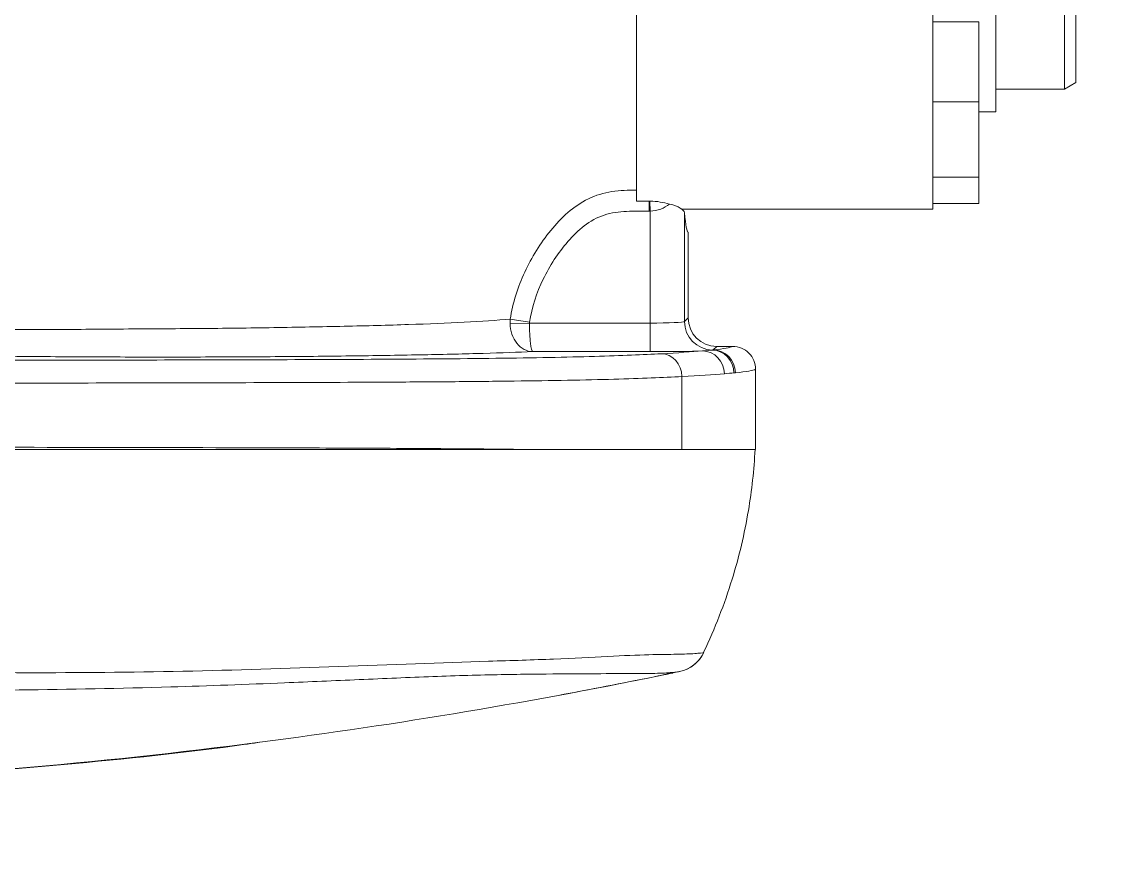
# Model space of a CAD drawing. Header units: millimetres. Extents: x 0 to 594, y 0 to 532.
# Drawn here: x 474.404 to 479.149, y 277.866 to 281.54 of the extents above; entities that cross this region are included whole.
import ezdxf

# ---------------------------------------------------------------- set-up
doc = ezdxf.new("R2010")
doc.units = ezdxf.units.MM
for name, color, linetype, true_color in [('13', 7, 'Continuous', 0xffffff), ('201', 7, 'Continuous', 0xffffff), ('4', 7, 'Continuous', 0xffffff)]:
    doc.layers.add(name, color=color, linetype=linetype, true_color=true_color)

# ---------------------------------------------------------------- blocks, each defined once
blk = doc.blocks.new('_U13')
at = {"layer": '201', "color": 250, "lineweight": 13}
blk.add_arc((430.61169, 282.820884), 53.921515, 175, 359.999943, dxfattribs=at)

msp = doc.modelspace()

# ---------------------------------------------------------------- linework, layer by layer
at = {"layer": '13', "color": 250, "linetype": 'Continuous', "lineweight": 18}
msp.add_circle((430.61169, 282.82088), 80.5978, dxfattribs=at)
at = {"layer": '4', "color": 250, "linetype": 'Continuous', "lineweight": 18}
for p, q in [((478.66169, 284.49588), (478.66169, 281.14588)), ((479.01169, 284.36702), (479.01169, 281.27475)), ((478.38669, 280.72088), (478.38669, 282.82088)), ((478.96169, 281.24588), (478.96169, 282.82088)), ((478.58669, 281.5404), (478.38669, 281.5404)), ((478.58669, 281.1904), (478.58669, 281.5404)), ((478.96169, 281.24588), (479.01169, 281.27475)), ((478.66169, 281.24588), (478.96169, 281.24588)), ((478.38669, 281.1904), (478.58669, 281.1904)), ((478.58669, 280.86047), (478.58669, 281.1904)), ((478.58669, 281.14588), (478.66169, 281.14588)), ((478.38669, 280.86047), (478.58669, 280.86047)), ((478.58669, 280.74588), (478.58669, 280.86047)), ((477.09169, 280.80427), (477.09169, 280.75646)), ((478.38669, 280.74588), (478.58669, 280.74588)), ((477.29009, 280.72088), (478.38669, 280.72088)), ((477.31669, 280.62088), (477.31669, 280.24584)), ((477.44165, 280.12088), (477.51169, 280.12088)), ((477.15093, 280.09806), (476.63716, 280.09806)), ((477.61169, 279.67088), (477.61169, 280.02099)), ((477.61169, 279.67088), (477.49537, 279.67088))]:
    msp.add_line(p, q, dxfattribs=at)
at = {"layer": '4', "color": 250, "linetype": 'Continuous', "lineweight": 13}
for p, q in [((477.14692, 280.75646), (477.14692, 280.71211)), ((477.15016, 280.75646), (477.15093, 280.71214)), ((477.15093, 280.22301), (477.15093, 280.71214)), ((477.30088, 280.7054), (477.30088, 280.23003)), ((476.62334, 280.22301), (476.53846, 280.22178)), ((476.53931, 280.24013), (476.6236, 280.22669)), ((476.62334, 280.22301), (477.15093, 280.22301)), ((477.15093, 280.09806), (477.15093, 280.22301)), ((477.30088, 280.23003), (477.31669, 280.24584)), ((477.44165, 280.12088), (477.42649, 280.10573)), ((477.28947, 279.67088), (477.28947, 279.98926))]:
    msp.add_line(p, q, dxfattribs=at)
at = {"layer": '4', "color": 250, "linetype": 'Continuous', "lineweight": 18}
for centre, major_axis, ratio, start_param, end_param in [((477.31669, 282.82088), (0, 2.2), 0.026186, 2.8635104, 3.1415927), ((477.44173, 280.24593), (0.08845, 0.08845), 0.999315, 2.3565371, 3.9266482), ((477.24914, 278.84636), (0.05832, -0.1382), 0.99997, 6.0887843, 7.0155898), ((477.24915, 278.84636), (0.02427, 0.14802), 0.999991, 3.6531896, 4.4358723)]:
    msp.add_ellipse(centre, major_axis=major_axis, ratio=ratio, start_param=start_param, end_param=end_param, dxfattribs=at)
at = {"layer": '4', "color": 250, "linetype": 'Continuous', "lineweight": 13}
for centre, major_axis, ratio, start_param, end_param in [((477.15093, 280.23021), (0.15, 0), 0.048008, 4.712389, 6.2570054), ((477.42583, 280.23003), (-0.08839, 0.08839), 0.999315, 0.7857408, 2.3311009), ((474.36614, 280.12527), (3.15, 0), 0.026186, 6.0440349, 6.2299938), ((477.15093, 280.10526), (0.275, 0), 0.026186, 4.712389, 5.6958102), ((474.36614, 280.12527), (3.15, 0), 0.026186, 5.8309788, 5.9879297), ((477.19952, 279.98926), (0.00538, -0.09986), 0.899236, 1.522361, 3.081719), ((477.37984, 280.0013), (0.00858, -0.09963), 0.956428, 1.4886364, 3.0518156), ((477.42027, 280.00518), (0.00812, -0.09967), 0.96937, 1.4919516, 3.0321904), ((477.42649, 280.00576), (0.01068, -0.09943), 0.971225, 1.4668625, 3.031458), ((474.36614, 280.0253), (3.25, 0), 0.02538, 5.8309788, 5.9879297), ((474.36614, 280.0253), (3.25, 0), 0.02538, 6.0440349, 6.2308254)]:
    msp.add_ellipse(centre, major_axis=major_axis, ratio=ratio, start_param=start_param, end_param=end_param, dxfattribs=at)
at = {"layer": '4', "color": 250, "linetype": 'Continuous', "lineweight": 18}
for points, knots in [([(477.09169, 284.06569), (477.09169, 284.03143), (477.09169, 283.90439), (477.09169, 283.71646), (477.09169, 283.50096), (477.09169, 283.33194), (477.09169, 283.15615), (477.09169, 283.00461), (477.09169, 282.8808), (477.09169, 282.75543), (477.09169, 282.59634), (477.09169, 282.40466), (477.09169, 282.21527), (477.09169, 282.03114), (477.09169, 281.85504), (477.09169, 281.68941), (477.09169, 281.53628), (477.09169, 281.39715), (477.09169, 281.27307), (477.09169, 281.16447), (477.09169, 281.08166), (477.09169, 281.01896), (477.09169, 280.95517), (477.09169, 280.88736), (477.09169, 280.83582), (477.09169, 280.80946), (477.09169, 280.80427)], [0, 0, 0, 0, 0.0330768, 0.1196658, 0.1629603, 0.2062548, 0.2495493, 0.2928438, 0.3144911, 0.3361383, 0.3794328, 0.4227273, 0.4660218, 0.5093163, 0.5526108, 0.5959053, 0.6391998, 0.6824943, 0.7257888, 0.7690833, 0.8123778, 0.8412408, 0.8701038, 0.9278298, 0.9855558, 1, 1, 1, 1]), ([(473.37337, 281.15398), (473.39238, 281.21638), (473.44628, 281.37686), (473.55636, 281.64741), (473.71322, 281.9753), (473.90421, 282.32956), (474.13312, 282.71433), (474.39985, 283.12361), (474.65381, 283.47813), (474.85843, 283.73976), (474.95627, 283.85799), (474.99593, 283.9047)], [0, 0, 0, 0, 0.0875024, 0.2211342, 0.354766, 0.4883977, 0.6220295, 0.7556612, 0.889293, 0.9561088, 1, 1, 1, 1]), ([(477.15016, 280.75646), (477.16621, 280.7564), (477.18133, 280.75452), (477.20936, 280.74954), (477.22233, 280.7465), (477.23518, 280.74346)], [0, 0, 0, 0, 0.5, 0.5, 1, 1, 1, 1]), ([(477.51169, 280.12088), (477.53809, 280.12088), (477.56398, 280.11005), (477.60086, 280.0732), (477.61169, 280.04739), (477.61169, 280.02099)], [0, 0, 0, 0, 0.5, 0.5, 1, 1, 1, 1]), ([(476.63716, 280.09806), (476.57377, 280.09543), (476.50126, 280.09296), (476.34152, 280.08842), (476.25475, 280.08636), (476.06742, 280.08267), (475.96569, 280.08103), (475.75506, 280.0783), (475.64578, 280.07721), (475.41934, 280.07554), (475.30186, 280.07498), (475.06851, 280.07444), (474.95145, 280.07445), (474.71649, 280.07507), (474.60002, 280.07569), (474.37541, 280.07743), (474.26624, 280.07856), (474.16033, 280.07996)], [0, 0, 0, 0, 0.125, 0.125, 0.25, 0.25, 0.375, 0.375, 0.5, 0.5, 0.625, 0.625, 0.75, 0.75, 0.875, 0.875, 1, 1, 1, 1]), ([(471.44702, 279.67088), (471.51859, 279.6709), (471.70908, 279.67093), (472.06534, 279.67097), (472.56276, 279.67093), (473.20135, 279.67088), (473.92269, 279.67087), (474.59704, 279.67091), (475.09656, 279.67087), (475.42605, 279.67089), (475.66183, 279.67093), (475.87726, 279.67095), (476.07157, 279.67094), (476.2444, 279.6709), (476.34999, 279.67089), (476.39958, 279.67088)], [0, 0, 0, 0, 0.0431021, 0.1147242, 0.2146999, 0.3430189, 0.4998246, 0.64966, 0.7496738, 0.8013074, 0.848934, 0.8926548, 0.9325374, 0.9683165, 1, 1, 1, 1]), ([(477.28947, 279.67088), (477.26379, 279.67088), (477.17993, 279.67088), (477.04392, 279.67088), (476.87199, 279.67088), (476.73056, 279.67088), (476.6293, 279.67088), (476.57962, 279.67088)], [0, 0, 0, 0, 0.1629991, 0.5038711, 0.674307, 0.844743, 1, 1, 1, 1]), ([(477.29956, 279.67088), (477.29738, 279.67088), (477.29403, 279.67088), (477.29065, 279.67088), (477.28947, 279.67088)], [0, 0, 0, 0, 0.6540536, 1, 1, 1, 1]), ([(477.46395, 279.67088), (477.45447, 279.67088), (477.4251, 279.67088), (477.39097, 279.67088), (477.36627, 279.67088), (477.36518, 279.67088)], [0, 0, 0, 0, 0.3278175, 0.9706008, 1, 1, 1, 1]), ([(477.38471, 278.78426), (477.4341, 278.88798), (477.51288, 279.08976), (477.58389, 279.38972), (477.60492, 279.58091), (477.60968, 279.67088)], [0, 0, 0, 0, 0.371707, 0.7076458, 1, 1, 1, 1]), ([(477.49537, 279.67088), (477.49363, 279.67088), (477.48365, 279.67088), (477.47307, 279.67088), (477.46395, 279.67088)], [0, 0, 0, 0, 0.1764135, 1, 1, 1, 1]), ([(477.27967, 278.6995), (477.2789, 278.69925), (477.2723, 278.69812), (477.25769, 278.69633), (477.24904, 278.69552), (477.21852, 278.69334), (477.19192, 278.69219), (477.12656, 278.69103), (477.08806, 278.691), (476.99055, 278.69064), (476.93078, 278.69033), (476.79508, 278.68961), (476.7192, 278.68924), (476.59118, 278.68783), (476.54587, 278.68722), (476.45252, 278.68544), (476.40426, 278.68429), (476.25518, 278.67998), (476.14952, 278.67591), (475.93404, 278.6669), (475.82518, 278.66201), (475.66163, 278.65488), (475.60734, 278.65258), (475.55297, 278.65035)], [0, 0, 0, 0, 0.0588544, 0.0588544, 0.1177087, 0.1177087, 0.2354175, 0.2354175, 0.3531262, 0.3531262, 0.470835, 0.470835, 0.5885437, 0.5885437, 0.6473981, 0.6473981, 0.7062525, 0.7062525, 0.8239612, 0.8239612, 0.94167, 0.94167, 1, 1, 1, 1]), ([(477.24567, 278.69245), (477.24725, 278.69278), (477.24883, 278.6931), (477.26016, 278.69545), (477.26992, 278.69747), (477.27967, 278.6995)], [0, 0, 0, 0, 0.1393279, 0.1393279, 1, 1, 1, 1]), ([(469.32241, 278.3472), (469.49358, 278.32609), (469.91537, 278.27927), (470.60505, 278.22635), (471.39054, 278.18819), (472.19208, 278.17525), (472.99315, 278.18784), (473.79284, 278.22523), (474.58955, 278.29059), (475.14011, 278.3466), (475.42375, 278.38761), (475.44399, 278.39057)], [0, 0, 0, 0, 0.0842813, 0.2074586, 0.3380378, 0.468658, 0.5992492, 0.7296163, 0.8599034, 0.9900035, 1, 1, 1, 1])]:
    msp.add_open_spline(points, degree=3, knots=knots, dxfattribs=at)
at = {"layer": '4', "color": 250, "linetype": 'Continuous', "lineweight": 13}
for points, knots in [([(476.53931, 280.24013), (476.55054, 280.31097), (476.57241, 280.38105), (476.6329, 280.51075), (476.67088, 280.57216), (476.73933, 280.65612), (476.7639, 280.68234), (476.81835, 280.72946), (476.84864, 280.75036), (476.91301, 280.78169), (476.94805, 280.79233), (477.01956, 280.80362), (477.0556, 280.80427), (477.09169, 280.80427)], [0, 0, 0, 0, 0.25, 0.25, 0.5, 0.5, 0.625, 0.625, 0.75, 0.75, 0.875, 0.875, 1, 1, 1, 1]), ([(477.14692, 280.71211), (477.11382, 280.71211), (477.08067, 280.71281), (477.0146, 280.71012), (476.98104, 280.70567), (476.91838, 280.68484), (476.88924, 280.66829), (476.8366, 280.62784), (476.81325, 280.60456), (476.7483, 280.52953), (476.71223, 280.47368), (476.65475, 280.35577), (476.63396, 280.29164), (476.6236, 280.22669)], [0, 0, 0, 0, 0.125, 0.125, 0.25, 0.25, 0.375, 0.375, 0.5, 0.5, 0.75, 0.75, 1, 1, 1, 1]), ([(474.21656, 280.19628), (474.31607, 280.19512), (474.41867, 280.19464), (474.62977, 280.19512), (474.73926, 280.19618), (474.96, 280.19804), (475.06996, 280.1983), (475.28918, 280.20013), (475.39951, 280.2015), (475.61192, 280.20485), (475.71441, 280.20681), (475.91188, 280.21126), (476.00709, 280.21375), (476.18225, 280.2195), (476.26336, 280.22282), (476.41262, 280.23068), (476.48021, 280.23523), (476.53931, 280.24013)], [0, 0, 0, 0, 0.125, 0.125, 0.25, 0.25, 0.375, 0.375, 0.5, 0.5, 0.625, 0.625, 0.75, 0.75, 0.875, 0.875, 1, 1, 1, 1]), ([(476.53846, 280.22178), (476.53914, 280.18925), (476.55027, 280.1575), (476.58668, 280.11208), (476.61203, 280.09858), (476.63716, 280.09806)], [0, 0, 0, 0, 0.5, 0.5, 1, 1, 1, 1]), ([(476.62334, 280.22301), (476.62343, 280.19047), (476.62499, 280.15858), (476.63009, 280.1127), (476.63364, 280.09889), (476.63716, 280.09806)], [0, 0, 0, 0, 0.5, 0.5, 1, 1, 1, 1]), ([(469.32539, 280.08075), (469.40748, 280.07648), (469.50081, 280.07241), (469.68195, 280.06701), (469.7483, 280.06538), (469.89358, 280.06255), (469.97383, 280.06134), (470.22389, 280.05847), (470.40505, 280.05748), (470.76339, 280.05634), (470.94279, 280.05618), (471.30176, 280.05613), (471.48133, 280.05625), (471.84054, 280.05662), (472.02018, 280.05686), (472.55912, 280.05763), (472.9183, 280.05821), (473.63675, 280.05931), (473.99602, 280.05984), (474.71433, 280.061), (475.0736, 280.06159), (475.60988, 280.06316), (475.78871, 280.0638), (476.13969, 280.06571), (476.31254, 280.06695), (476.55903, 280.06998), (476.63657, 280.07116), (476.78063, 280.07394), (476.84775, 280.07556), (477.02794, 280.08087), (477.12033, 280.08496), (477.19952, 280.08923)], [0, 0, 0, 0, 0.0625, 0.0625, 0.09375, 0.09375, 0.125, 0.125, 0.1875, 0.1875, 0.25, 0.25, 0.3125, 0.3125, 0.375, 0.375, 0.5, 0.5, 0.625, 0.625, 0.75, 0.75, 0.8125, 0.8125, 0.875, 0.875, 0.90625, 0.90625, 0.9375, 0.9375, 1, 1, 1, 1]), ([(477.28947, 279.98926), (477.20828, 279.98502), (477.1134, 279.98103), (476.9307, 279.97591), (476.8627, 279.97435), (476.71711, 279.97163), (476.63892, 279.97046), (476.47311, 279.96843), (476.3865, 279.96758), (476.21177, 279.96615), (476.123, 279.96556), (475.85397, 279.96404), (475.6708, 279.96336), (475.30425, 279.96225), (475.12045, 279.96184), (474.75247, 279.9611), (474.56828, 279.96079), (474.01569, 279.95989), (473.64717, 279.95935), (472.91025, 279.95822), (472.54181, 279.95763), (471.98901, 279.95684), (471.80475, 279.9566), (471.43632, 279.95625), (471.25214, 279.95614), (470.884, 279.95626), (470.70003, 279.95648), (470.42449, 279.95746), (470.33199, 279.9579), (470.15166, 279.95911), (470.06389, 279.95987), (469.89485, 279.96181), (469.81428, 279.963), (469.66761, 279.96574), (469.60019, 279.96732), (469.47751, 279.9708), (469.42306, 279.97267), (469.32339, 279.9766), (469.2779, 279.97867), (469.23609, 279.98078)], [0, 0, 0, 0, 0.0625, 0.0625, 0.09375, 0.09375, 0.125, 0.125, 0.15625, 0.15625, 0.1875, 0.1875, 0.25, 0.25, 0.3125, 0.3125, 0.375, 0.375, 0.5, 0.5, 0.625, 0.625, 0.6875, 0.6875, 0.75, 0.75, 0.8125, 0.8125, 0.84375, 0.84375, 0.875, 0.875, 0.90625, 0.90625, 0.9375, 0.9375, 0.96875, 0.96875, 1, 1, 1, 1]), ([(469.50423, 279.67088), (469.55221, 279.6723), (469.60503, 279.67364), (469.71825, 279.67603), (469.77856, 279.67709), (469.90683, 279.67896), (469.97512, 279.67977), (470.11752, 279.68114), (470.18978, 279.6817), (470.40885, 279.68306), (470.55786, 279.68357), (470.85871, 279.68419), (471.01084, 279.68429), (471.46605, 279.6843), (471.76929, 279.68393), (472.3755, 279.6831), (472.67847, 279.68262), (473.28446, 279.68168), (473.58747, 279.68122), (474.19348, 279.68029), (474.4965, 279.67983), (475.10185, 279.67871), (475.4043, 279.67808), (475.85543, 279.67639), (476.00624, 279.67569), (476.3004, 279.67377), (476.44371, 279.67256), (476.57968, 279.67088)], [0, 0, 0, 0, 0.03125, 0.03125, 0.0625, 0.0625, 0.09375, 0.09375, 0.125, 0.125, 0.1875, 0.1875, 0.25, 0.25, 0.375, 0.375, 0.5, 0.5, 0.625, 0.625, 0.75, 0.75, 0.875, 0.875, 0.9375, 0.9375, 1, 1, 1, 1]), ([(469.20504, 278.4263), (469.1917, 278.45666), (469.20213, 278.48996), (469.25273, 278.54505), (469.27556, 278.5643), (469.33215, 278.60385), (469.36597, 278.62424), (469.44471, 278.66611), (469.48885, 278.68779), (469.59518, 278.72979), (469.65668, 278.74955), (469.76923, 278.77518), (469.81044, 278.78309), (469.89797, 278.7969), (469.94447, 278.8029), (470.04304, 278.81301), (470.09546, 278.81717), (470.20215, 278.82354), (470.25664, 278.8258), (470.42284, 278.83023), (470.53804, 278.82996), (470.76731, 278.82591), (470.88186, 278.8222), (471.22536, 278.80863), (471.4542, 278.79669), (471.91187, 278.7731), (472.14076, 278.76128), (472.59804, 278.73974), (472.82649, 278.73), (473.51162, 278.70541), (473.96807, 278.69522), (474.65276, 278.6944), (474.88103, 278.69652), (475.33659, 278.70579), (475.56405, 278.71314), (476.01496, 278.72991), (476.24155, 278.73846), (476.54501, 278.74776), (476.64147, 278.75065), (476.81574, 278.75765), (476.89406, 278.76166), (477.03432, 278.76906), (477.09559, 278.77196), (477.19469, 278.77461), (477.23356, 278.77458), (477.29934, 278.77573), (477.32586, 278.77684), (477.35594, 278.77897), (477.36441, 278.77976), (477.37853, 278.7815), (477.38451, 278.78244), (477.38491, 278.78259)], [0, 0, 0, 0, 0.0625, 0.0625, 0.09375, 0.09375, 0.125, 0.125, 0.15625, 0.15625, 0.1875, 0.1875, 0.203125, 0.203125, 0.21875, 0.21875, 0.234375, 0.234375, 0.25, 0.25, 0.28125, 0.28125, 0.3125, 0.3125, 0.375, 0.375, 0.4375, 0.4375, 0.5, 0.5, 0.625, 0.625, 0.6875, 0.6875, 0.75, 0.75, 0.8125, 0.8125, 0.84375, 0.84375, 0.875, 0.875, 0.90625, 0.90625, 0.9375, 0.9375, 0.96875, 0.96875, 0.984375, 0.984375, 1, 1, 1, 1]), ([(475.55297, 278.65035), (475.3879, 278.64358), (475.22207, 278.63751), (474.83534, 278.62609), (474.61417, 278.62163), (473.95076, 278.61482), (473.50844, 278.61927), (472.84459, 278.63698), (472.62324, 278.64471), (472.18023, 278.66303), (471.95849, 278.67369), (471.5151, 278.69599), (471.29343, 278.70789), (470.96071, 278.72289), (470.84977, 278.72743), (470.62771, 278.73381), (470.51555, 278.73576), (470.29793, 278.73365), (470.19123, 278.72944), (470.04352, 278.71574), (469.99725, 278.71), (469.91077, 278.69624), (469.87024, 278.68814), (469.7598, 278.66171), (469.70058, 278.64148), (469.59798, 278.59977), (469.55529, 278.57887), (469.47903, 278.53841), (469.44624, 278.51872), (469.39127, 278.48053), (469.36904, 278.46195), (469.31954, 278.40875), (469.30896, 278.3766), (469.32132, 278.34728)], [0, 0, 0, 0, 0.0640073, 0.0640073, 0.1490975, 0.1490975, 0.319278, 0.319278, 0.4043683, 0.4043683, 0.4894585, 0.4894585, 0.5745488, 0.5745488, 0.6170939, 0.6170939, 0.659639, 0.659639, 0.7021841, 0.7021841, 0.7234567, 0.7234567, 0.7447293, 0.7447293, 0.7872744, 0.7872744, 0.8298195, 0.8298195, 0.8723646, 0.8723646, 0.9149098, 0.9149098, 1, 1, 1, 1]), ([(469.32132, 278.34728), (469.98179, 278.27192), (470.64522, 278.22254), (471.97183, 278.17557), (472.63575, 278.1779), (474.01864, 278.23733), (474.73383, 278.29842), (475.44512, 278.39057)], [0, 0, 0, 0, 0.3244279, 0.3244279, 0.6488558, 0.6488558, 1, 1, 1, 1])]:
    msp.add_open_spline(points, degree=3, knots=knots, dxfattribs=at)
at = {"layer": '4', "color": 250, "linetype": 'Continuous', "lineweight": 18}
for points, degree in [([(477.09169, 280.75646), (477.1101, 280.75646), (477.12851, 280.75646), (477.14692, 280.75646)], 3), ([(477.14692, 280.75646), (477.148, 280.75646), (477.14908, 280.75646), (477.15016, 280.75646)], 3), ([(477.30088, 280.7054), (477.29963, 280.71901), (477.27493, 280.73406), (477.23518, 280.74346)], 3), ([(476.39958, 279.67088), (476.46011, 279.67096), (476.52029, 279.67097), (476.57968, 279.67088)], 3), ([(477.36518, 279.67088), (477.34452, 279.67088), (477.32263, 279.67088), (477.29956, 279.67088)], 3), ([(477.38411, 278.7827), (477.38471, 278.78426)], 1), ([(477.16801, 278.67655), (477.25967, 278.69673)], 1), ([(475.44512, 278.39057), (476.04818, 278.4687), (476.64842, 278.56915), (477.24567, 278.69245)], 3), ([(477.16864, 278.67668), (477.02903, 278.64834), (476.88892, 278.62119), (476.74855, 278.59527)], 3), ([(477.24567, 278.69245), (477.22904, 278.68902), (477.2124, 278.6856), (477.19575, 278.6822)], 3)]:
    msp.add_open_spline(points, degree=degree, dxfattribs=at)
at = {"layer": '4', "color": 250, "linetype": 'Continuous', "lineweight": 13}
for points, degree in [([(477.23518, 280.74346), (477.21294, 280.72586), (477.18326, 280.71308), (477.15093, 280.71214)], 3), ([(477.15093, 280.71214), (477.14959, 280.71212), (477.14826, 280.71211), (477.14692, 280.71211)], 3), ([(476.53931, 280.24013), (476.53862, 280.23406), (476.53833, 280.22791), (476.53846, 280.22178)], 3), ([(476.6236, 280.22669), (476.62341, 280.22547), (476.62332, 280.22424), (476.62334, 280.22301)], 3), ([(477.37984, 280.10127), (477.4007, 280.10248), (477.41516, 280.10394), (477.42274, 280.10511)], 3), ([(477.42274, 280.10511), (477.42401, 280.1053), (477.42526, 280.10551), (477.42649, 280.10573)], 3), ([(477.51722, 280.00518), (477.50452, 280.00417), (477.49061, 280.00256), (477.47551, 280.0013)], 3), ([(477.52365, 280.00576), (477.52154, 280.00555), (477.5194, 280.00535), (477.51722, 280.00518)], 3), ([(477.38491, 278.78259), (477.38492, 278.78259)], 1)]:
    msp.add_open_spline(points, degree=degree, dxfattribs=at)

# ---------------------------------------------------------------- block references
at = {"layer": '201', "color": 250, "linetype": 'Continuous', "lineweight": 18}
msp.add_blockref('_U13', (0, 0), dxfattribs=at)

doc.saveas('drawing.dxf')
